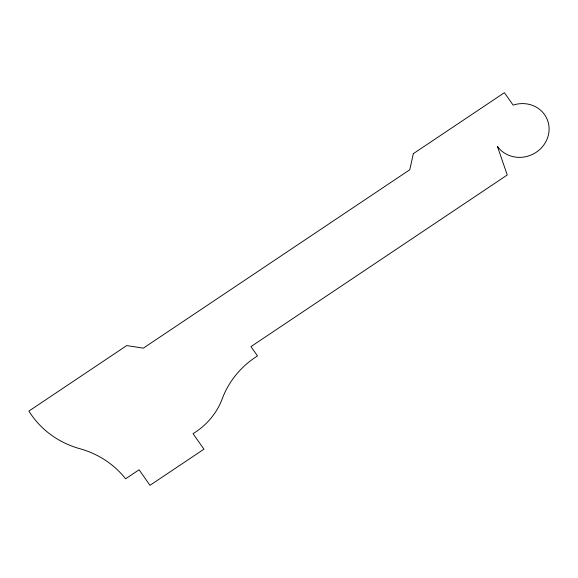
<?xml version="1.0" encoding="UTF-8"?>
<svg xmlns="http://www.w3.org/2000/svg" width="578" height="578" viewBox="0 0 578 578"><rect width="100%" height="100%" fill="white"/><g stroke="black" fill="none" stroke-linecap="round" stroke-linejoin="round"><path stroke-width="0.87" d="M413.349 153.654L409.766 169.751L143.351 348.144L126.698 345.593L28.9 411.081A95.399 88.94 -25.5 0 0 79.858 448.709A95.594 89.12 -25.5 0 1 125.592 478.808L139.081 469.777L149.977 485.318L203.94 449.185L193.038 433.645A67.308 62.756 -25.5 0 0 222.241 398.784A84.359 78.651 -25.5 0 1 257.492 355.932L250.953 346.612L507.246 174.989L497.391 146.292A28.452 26.53 -25.5 0 0 533.906 153.669A28.452 26.53 -25.5 0 0 547.091 119.147A28.452 26.53 -25.5 0 0 513.12 105.117L504.399 92.682L413.349 153.654"/></g></svg>
